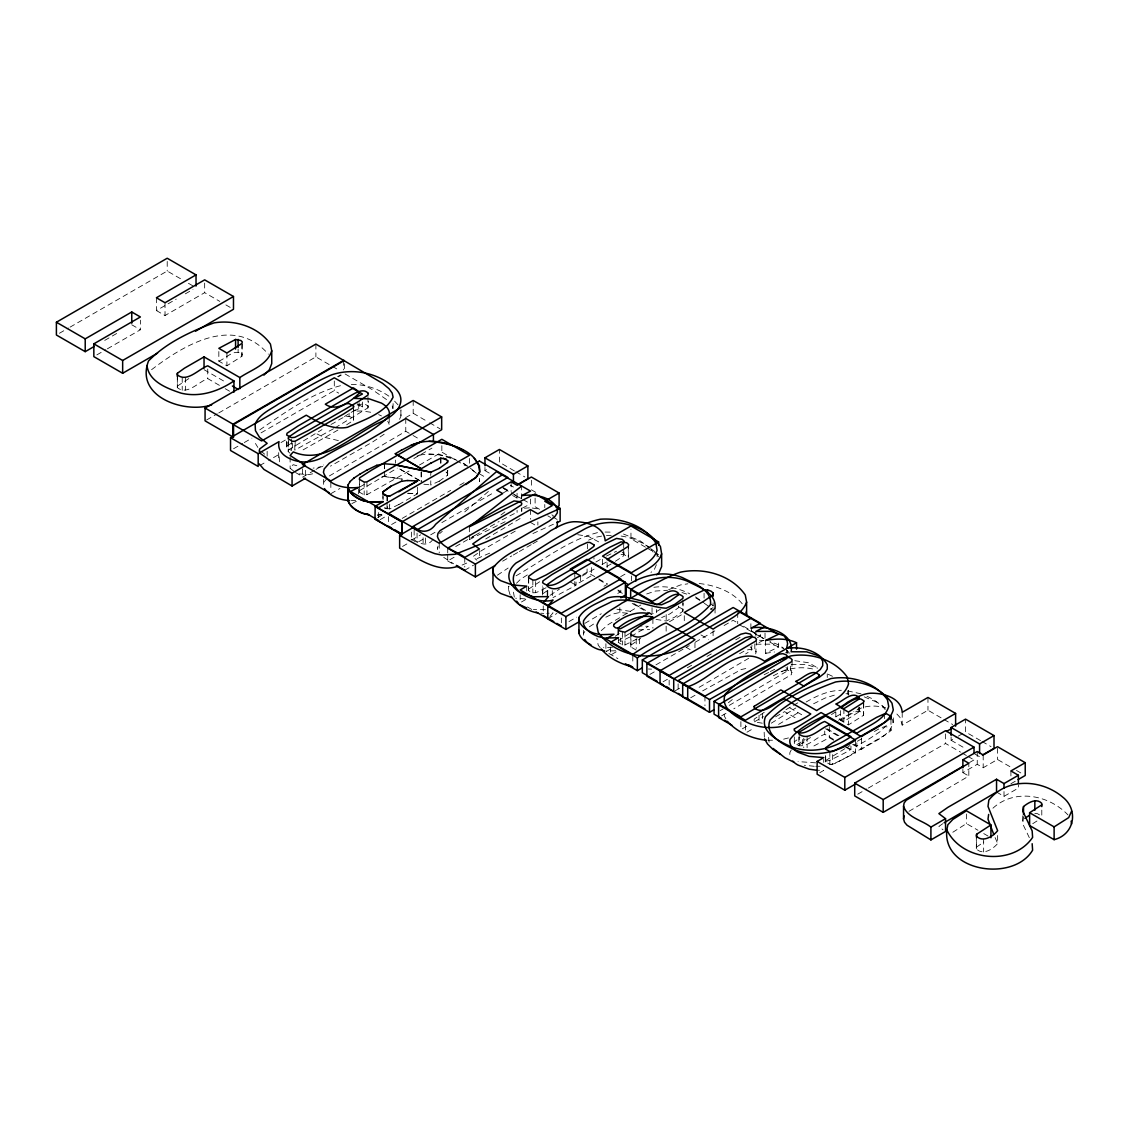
<?xml version="1.0" encoding="UTF-8"?>
<svg xmlns="http://www.w3.org/2000/svg" width="1128" height="1128" viewBox="0 0 1128 1128"><rect width="100%" height="100%" fill="white"/><g stroke="black" fill="none" stroke-linecap="round" stroke-linejoin="round"><path stroke-width="0.75" stroke-dasharray="5 3.75" d="M593.962 559.15L593.977 557.669M825.625 755.548L825.625 761.936L829.841 764.319L832.647 764.248L843.081 759.257L885.113 734.991L890.965 730.62L890.965 729.139C885.395 723.104 877.795 729.999 872.24 732.692M219.396 385.339L207.735 378.613C198.641 381.772 187.079 395.773 177.322 387.637L177.35 376.512M833.479 739.319L824.737 734.272C815.643 737.43 804.081 751.445 794.309 743.31L794.352 741.787L799.992 737.698M279.49 461.789L279.011 454.429L268.605 460.45M546.079 587.773C540.876 589.916 533.713 596.204 528.623 590.466L528.736 577.832M825.625 761.936L825.738 755.69M447.788 470.207L447.421 475.283L447.59 470.348M678.534 606.06L678.323 607.809L670.117 613.787L661.628 617.58M656.017 619.413L666.183 620.992L674.671 617.199L682.877 611.235L683.089 603.085M346.62 424.833L353.473 420.377L353.642 407.744M510.152 595.062L508.531 589.563L509.024 586.165M289.952 453.174L288.204 451.581L288.444 438.736M636.22 650.095L630.806 646.964L631.102 633.809M997.645 835.51L997.645 843.504C993.049 849.187 982.643 855.743 976.326 848.82L976.594 837.484M437.974 546.149L437.424 549.35L437.424 544.542M1029.314 837.667L1022.729 823.849L1023.519 816.164M409.041 471.053L366.924 494.699L364.175 494.882L359.381 492.132L359.663 484.18M542.963 587.293L542.639 595.542L542.639 585.94M334.974 427.893L367.982 407.857L368.292 401.356M291.503 439.286L291.503 450.481L286.653 447.774L287.034 441.245M615.394 561.279L623.699 555.766L624.108 549.139M218.832 351.541L218.832 361.143L226.911 365.796L241.9 356.279L242.294 343.532M835.834 712.008L835.834 716.802L843.899 721.469L858.901 711.951L859.282 707.2M840.374 710.626L840.374 720.228L848.453 724.895L863.442 715.364L863.836 701.024M294.154 471.448L290.122 468.289L290.728 466.724L293.266 464.694L299.752 466.583M893.291 717.873C894.194 735.343 873.072 741.209 861.397 749.429L852.444 744.269M792.208 661.473L791.433 674.614L733.792 708.807M751.967 645.413L751.192 650.475L745.608 653.972M755.746 653.887L756.521 639.238M656.411 564.733L654.409 569.344L650.969 572.418M399.552 419.334L400.948 416.161L400.948 409.774M791.32 749.866L789.981 752.32A26.381 15.228 0 0 0 790.206 756.662M359.183 402.781L359.183 405.967L357.816 408.308L344.463 416.528M583.486 633.71L584.783 631.497M549.9 616.508L553.058 612.828L546.812 613.364M327.289 478.272L324.201 481.726L323.426 485.054L323.426 478.653M886.34 725.459L879.854 731.846L868.884 739.051L856.843 746.017L853.854 744.283M516.469 583.261L520.614 579.2L528.045 574.49M439.624 533.629L442.275 531.344M464.75 511.9L489.876 490.172M601.224 630.622L608.203 624.602L640.915 604.946M259.778 429.881C285.215 412.27 311.892 392.868 342.249 385.226M433.053 539.226C428.217 546.727 420.109 544.373 414.145 539.748L414.145 528.553M497.406 575.195L508.164 568.019M151.575 369.702C184.118 344.703 234.131 314.712 268.337 354.164M728.392 702.716L732.467 699.43M771.298 723.175L795.818 707.975M469.347 534.813L469.347 539.607L474.846 535.321M500.973 515.002L505.104 511.788M439.201 481.261L447.59 475.156L447.788 473.407L446.223 471.871M528.736 589.027L539.649 581.766M825.738 760.498L849.99 745.537M177.35 386.114L190.449 377.527M615.183 636.277L619.272 633.372M618.37 640.662L629.551 633.485M542.963 593.68L546.77 591.016M550.055 595.33L559.418 589.126M976.594 847.086L983.757 842.052M992.95 808.184C1014.664 788.26 1048.871 794.761 1067.934 814.895M942.768 823.708L938.877 826.415L943.022 829.841M631.102 645.004L640.676 638.363M1036.956 821.001L1032.078 824.103M710.372 609.458L713.107 607.569M288.444 449.931L321.988 429.627M384.169 434.224L372.846 441.838L330.462 466.146M952.822 832.252L966.428 823.581L977.962 830.25M287.034 446.039L292.603 442.373M831.449 714.602L835.566 711.909M584.812 623.389L601.294 613.745M589.366 626.815L595.26 622.966M520.093 518.542L483.672 540.199M359.663 490.581L397.239 468.134M516.074 575.788C542.935 560.574 568.286 539.861 598.601 532.346M908.971 811.328L968.825 776.05L968.825 763.247M748.752 658.273L697.851 688.066M778.56 724.402L800.372 711.387M796.833 744.677L805.166 739.489M329.334 475.96L405.77 431.291L411.579 434.647M59.431 333.268L68.54 328.008M70.063 327.134L167.212 271.03L182.383 279.8M104.735 340.388L118.243 332.591M156.397 297.764L156.397 310.553L176.222 299.117M185.359 293.83L192.987 289.431M96.839 354.897L105.849 349.694M107.357 348.834L140.394 329.757L140.394 320.169M156.397 310.553L165.026 315.53L204.661 292.66L219.833 301.416M218.832 361.143C225.952 358.563 235.061 347.523 242.294 354.728M206.593 419.983L217.21 413.835M218.733 412.961L315.896 356.871L330.871 365.528M337.568 376.639L340.614 374.891M338.287 376.822L341.333 375.06M233.581 448.732L242.746 443.445M244.268 442.557L251.897 438.157M261.047 432.87L334.297 390.584L338.738 393.15M280.985 442.585L286.935 439.144M259.68 465.596L267.11 461.31M331.012 424.41C337.878 421.562 346.634 412.058 353.642 418.939M333.479 428.753L294.803 450.142L294.803 442.134M337.892 430.078L300.739 451.214M314.515 470.249L302.374 477.271L302.374 466.061M316.037 469.375L323.623 464.99M405.601 417.67L413.186 413.285L428.175 421.942M330.842 493.711L339.951 488.452M359.804 487.028L365.937 483.447M413.821 458.56L431.911 448.126M419.475 465.018L441.838 452.116L454.936 459.674M398.748 504.611L417.6 493.683L417.6 487.282M377.697 517.639L383.266 514.382M380.178 519.641L386.227 516.145M391.613 524.506L396.154 521.883M402.202 518.386L450.65 490.412M459.731 485.167L465.793 481.67M484.955 467.401L484.955 470.602L490.736 467.274M411.579 540.086L420.659 534.841M441.852 522.602L494.839 492.005M402.541 546.446L408.35 543.09M411.057 539.226L417.064 542.695L424.621 538.324M430.684 534.827L435.225 532.204M503.342 492.865L507.882 490.243L507.882 487.042M512.591 495.488L517.061 498.068L519.923 496.419M455.712 546.53L473.675 536.167M475.17 535.292L499.14 521.46M447.717 554.553L447.717 560.94L455.204 556.626M515.228 531.147L481.811 550.436L472.745 556.739L476.89 560.165M464.764 570.232L473.548 565.156M502.651 561.166L511.745 555.907M513.268 555.032L517.808 552.41M519.331 551.536L531.457 544.528M532.966 543.654L537.52 541.031M521.46 601.999L526.734 598.954M595.894 562.026L601.985 558.515M582.88 574.603L587.082 572.164L597.361 578.1M582.217 575.971L595.894 568.075M601.971 564.564L606.526 561.927M606.864 566.439L612.617 563.126M576.07 582.048L576.07 585.249L552.988 597.6M547.799 618.722L556.908 613.463M603.959 586.292L607.005 584.544M620.668 576.648L626.731 573.151M568.977 621.584L576.605 617.185M617.777 593.413L620.823 591.65L620.823 588.449M633.724 603.522L652.04 614.097L661.558 608.598M631.102 636.305L648.346 626.35L640.253 625.969M605.905 651.716L611.305 648.6M637.08 638.899L624.968 644.976L622.529 644.962L618.2 642.34M611.813 654.353L618.553 650.461M669.44 621.754L683.074 613.886M655.946 664.871L689.25 645.653M695.313 642.156L716.506 629.918M724.077 625.546L733.158 620.301L737.712 622.924M649.897 674.417L655.96 670.92M663.081 681.791L667.621 679.169M687.304 667.804L693.353 664.307M706.974 656.44L714.546 652.069M735.738 639.83L740.292 637.207M675.207 690.787L681.199 687.319M690.688 697.767L696.667 694.326M702.645 690.872L741.265 669.524L746.031 668.509M720.129 710.654L723.161 708.906M729.238 705.395L786.893 671.202L787.654 669.242L785.99 667.494M721.652 715.829L727.715 712.318M764.234 712.29L754.167 719.142L754.139 720.665L755.816 722.146L762.387 723.203M742.393 728.787L746.891 726.178M754.392 721.849L763.402 716.647M746.947 732.199L754.449 727.87M785.976 709.667L791.969 706.198M793.477 705.338L799.484 701.87M775.57 716.816L784.566 711.627L796.213 718.353M806.125 702.025C816.898 695.694 828.685 690.435 841.389 690.28M835.834 716.802L842.461 712.981M838.555 720.214L853.854 711.627M810.482 737.486L798.906 745.199L798.864 737.12M840.374 720.228C847.509 717.648 856.603 706.607 863.836 713.812M833.662 740.222L829.291 737.698L811.483 747.272M857.407 741.251L861.862 738.685M850.949 746.214L850.949 749.415L844.252 753.278L830.25 760.145L823.807 761.809M819.774 772.708L823.736 770.424L816.052 770.156M896.887 714.024L899.989 717.422L902.203 725.121L927.963 710.245L942.514 718.649M855.503 740.038L855.503 752.827L834.805 763.557L828.361 765.235M857.745 794.168L866.826 788.937M868.348 788.063L945.546 743.479L960.534 752.136M951.101 737.077L951.101 740.278L956.868 736.951M958.321 736.119L962.649 733.609M969.488 762.542L974.028 759.919L974.028 756.719M962.875 769.409L962.875 772.61L977.243 764.305L983.193 767.745L997.505 759.482L1010.632 767.068M1010.914 783.749L1016.638 780.449M996.546 792.053L1004.005 796.354L1018.387 788.063L1018.387 784.862M739.587 653.676L745.411 650.419L750.261 649.277L754.815 650.278L756.521 652.026M668.622 589.69L680.466 584.953L687.897 583.796M757.424 637.644L760.469 636.065L760.469 632.879M763.501 640.281L755.901 644.201L771.27 644.173L783.974 648.544L779.42 645.117L770.071 641.578M530.541 499.084L530.541 503.878L521.7 508.432L529.427 507.84M362.44 402.019L362.44 406.827L353.924 411.184L362.06 410.973L372.578 412.51M502.115 519.839L514.015 513.748L517.089 513.466L517.089 510.265M764.164 674.713L768.746 672.373M770.283 671.583L777.925 667.663M773.3 675.785L782.48 671.075M351.865 503.596L357.209 500.874M469.347 539.607L506.937 520.84M813.612 703.745L825.076 698.063L835.622 694.749M606.455 556.062L616.522 551.225M765.503 640.521L765.503 653.323L778.531 647.063L778.531 642.255M398.917 504.47L389.512 509.038L389.512 504.244M605.849 617.171L612.109 614.182L619.836 612.504L629.438 613.42M629.664 637.137L620.414 641.564L620.414 635.163M489.721 553.129L474.31 559.812M532.924 533.53L555.328 523.378M439.37 481.12L430.713 485.054L430.882 476.918M588.562 540.157L594.653 537.492L604.848 535.433M462.085 565.058L468.205 562.435M856.956 709.977C865.684 705.211 876.047 705.169 885.424 707.834M357.068 405.051L364.175 403.669L368.292 406.165M417.05 456.079L420.138 454.951M646.682 593.977L655.424 591.044L667.55 590.268M781.845 671.527C792.335 667.395 804.123 666.563 815.008 669.538M783.622 739.164L788.458 737.909M322.763 466.555L313.119 468.134M381.278 477.229L384.549 476.411L402.456 479.174L384.366 476.552L384.366 471.758M312.696 473.816L308.536 474.676L296.692 473.661M765.503 653.323L774.513 651.984M638.589 629.847L649.657 629.621M784.016 670.3L787.443 669.905L792.208 672.669M419.969 455.092C432.08 452.85 444.968 454.485 456.079 459.787M653.887 587.293C666.098 585.573 678.859 588.139 689.744 593.821M377.527 515.017L381.828 514.537M377.358 515.144L381.659 514.678M612.574 647.204L603.508 647.655M615.691 650.785L606.385 650.997M545.388 609.684L533.375 609.571M351.316 500.663L355.658 500.381M791.151 664.547L806.731 664.646L817.588 668.129M621.063 554.638L623.995 554.553L628.663 557.345L628.663 546.149M768.027 740.236L772.483 740.222M815.629 762.852L798.046 761.583M814.247 766.293L804.335 765.263M815.727 766.279L820.183 766.264M384.507 508.009L389.682 508.897L389.682 504.103M605.101 532.063L613.096 532.134M606.441 535.447L611.249 535.49M351.287 384.507C366.121 384.098 380.785 389.597 392.375 398.734M577.677 534.686L588.421 536.364L599.899 542.554M525.197 598.897L515.637 598.192M648.389 669.003L651.561 669.144M407.899 493.232L417.6 493.683M407.716 493.373L417.43 493.824L417.43 487.423M1034.841 813.485L1037.45 813.669L1041.793 816.207L1041.793 804.856M540.862 613.195L543.781 613.406M532.275 508.037L539.847 509.165M429.007 454.09L439.821 454.894L455.909 459.928M759.37 640.225L763.783 640.549M794.803 660.684L808.734 662.785L818.66 668.509M616.889 609.233L633.203 611.841M847.537 690.886L861.256 693.875M845.944 693.692L849.017 694.002M423.874 484.236L430.882 484.913M338.386 440.597L323.2 437.015L315.544 433.208M621.133 536.054C631.44 537.478 641.465 541.694 649.756 547.926M699.191 583.514C715.617 585.333 733.256 591.594 743.38 605.257M785.624 652.393L790.023 653.098M681.975 592.538L689.913 595.175M623.474 534.023L640.069 540.791L650.348 548.236M864.288 696.864L877.203 702.363M678.774 606.906L683.089 609.487M384.676 507.868L387.228 508.883L387.228 502.482M378.627 414.625L381.461 415.908M695.764 597.925L702.843 602.225M828.234 674.304L832.478 676.306M867.009 696.286L872.649 698.951L885.367 708.158M514.382 470.926L499.408 462.269L499.408 449.466M515.891 471.786L524.872 476.975M188.446 283.297L194.524 286.794M225.896 304.912L231.959 308.409M332.379 366.389L339.866 370.717M645.512 547.179L630.961 538.775L630.961 529.173M646.964 548.025L658.611 554.736M943.967 719.495L952.709 724.529M980.528 740.588L965.54 731.945L965.54 719.142M982.023 741.463L991.019 746.651M345.097 373.974L372.663 389.893L387.665 400.355M429.669 422.803L440.16 428.866M531.373 489.806L535.744 492.344M1016.469 770.438L1022.306 773.808M484.955 470.602L490.948 474.07M510.434 485.322L513.437 487.042M951.101 740.278L966.076 748.936M975.071 754.124L979.569 756.719M413.045 435.493L420.321 439.694M456.389 460.52L465.117 465.554M479.414 473.802L486.901 478.131M503.398 487.649L507.882 490.243M743.775 626.435L760.469 636.065M357.999 404.261L362.44 406.827M502.411 487.634L509.814 491.907M511.294 492.767L521.658 498.745L521.7 495.643M523.138 499.605L530.541 503.878M763.98 638.659L750.881 631.088L750.881 621.5M769.804 642.015L778.531 647.063M962.043 752.996L966.527 755.591M968.035 756.465L974.028 759.919M503.878 488.72L512.732 493.838M514.213 494.684L521.601 498.957L521.601 486.154M539.536 509.306L535.109 506.754L535.109 497.152M552.776 516.948L557.19 519.5M739.221 624.602L763.501 638.617M547.771 515.806L550.746 517.526M530.414 522.377L536.378 525.817M962.875 772.61L968.825 776.05M700.967 634.909L708.553 639.294M598.827 578.946L607.625 584.022M617.89 589.958L620.823 591.65M598.968 579.82L606.314 584.064M618.045 590.832L625.377 595.076M419.771 480.556L398.41 468.219L419.602 480.697M632.173 603.424L652.012 614.873M131.764 324.779L140.394 329.757M685.866 647.134L690.406 649.77M827.007 728.787L838.936 735.682M204.041 369.674L224.923 381.729M789.811 707.862L801.74 714.757M825.597 728.759L837.526 735.653M570.246 581.893L576.07 585.249M846.592 746.891L850.949 749.415M225.219 388.695L232.495 392.896M845.309 746.947L855.503 752.827M983.729 833.578L989.496 836.905M295.494 472.505L302.628 476.622M608.894 653.45L617.862 658.625M447.717 560.94L454.993 565.142M527.425 606.963L531.781 609.472M443.727 557.387L453.611 563.788M695.525 596.853L703.816 602.719M704.224 603.212L709.752 607.118M463.396 463.213L468.924 467.133M470.305 468.106L476.665 473.506L470.136 468.247M463.227 463.354L468.754 467.26M651.039 548.857L654.903 551.648M786.286 650.236L788.585 651.942M551.916 514.805L554.722 516.906M260.751 451.073L265.87 455.134M711.119 604.016L713.192 605.821M622.205 552.128L624.108 553.933M446.039 472.012L447.619 473.534M857.872 708.976L859.282 710.4M750.261 646.866L751.967 648.614M394.617 401.173L398.001 404.825M710.851 608.344L713.065 610.812M600.209 647.698L598.235 645.244L596.881 638.138M882.166 705.719L885.325 709.836M656.736 554.215L658.583 556.781M651.265 549.519L653.112 552.086M357.731 403.655L359.183 405.967M255.45 443.459L257.861 447.421M725.854 718.762L724.373 716.181L723.852 711.317M995.093 837.54L997.645 843.504M514.298 597.107L513.085 589.775M392.206 405.911L392.798 408.632M892.643 719.34L893.291 722.681M847.579 691.605L848.228 694.947M768.577 737.374L769.113 742.238M764.375 737.204L764.023 729.153M479.583 478.286L479.499 481.67L479.752 476.777M400.877 410.789L400.948 416.161M1022.729 815.84L1022.729 823.849M1010.914 770.96L1010.914 777.347M1004.005 791.56L1004.005 796.354M997.505 748.287L997.505 759.482M983.644 839.19L983.644 851.978M983.193 754.956L983.193 767.745M977.243 751.516L977.243 764.305M976.326 836.031L976.326 848.82M966.428 813.993L966.428 823.581M945.546 733.891L945.546 743.479M927.963 697.456L927.963 710.245M902.203 712.318L902.203 725.121M890.965 719.424L890.965 730.62M884.422 713.855L884.422 718.649M863.442 702.575L863.442 715.364M861.397 738.234L861.397 749.429M859.663 708.116L859.663 711.303M858.901 707.143L858.901 711.951M856.843 742.816L856.843 746.017M848.566 690.209L848.566 695.017M848.453 712.092L848.453 724.895M843.899 708.68L843.899 721.469M832.647 754.646L832.647 764.248M829.841 751.53L829.841 764.319M829.291 726.502L829.291 737.698M827.261 673.881L827.275 677.491M824.737 731.071L824.737 734.272M823.736 759.229L823.736 762.429M807.112 736.471L807.112 747.667M803.756 738.177L803.756 747.779M802.558 739.46L802.558 745.848M799.202 734.765L799.202 745.96M794.309 736.908L794.309 743.31M790.545 666.112L790.545 670.906M787.612 650.137L787.612 653.323M787.443 666.704L787.443 669.905M786.597 648.332L786.597 653.14M765.024 633.09L765.024 639.491M762.387 713.615L762.387 720.016M759.031 715.321L759.031 723.316M755.901 631.412L755.901 636.206M754.815 643.876L754.815 650.278M751.347 627.986L751.347 631.186M745.439 725.078L745.439 731.466M740.885 721.652L740.885 729.647M737.712 612.518L737.712 623.728M715.053 608.062L715.053 614.464M713.107 602.775L713.107 605.976M713.093 630.721L713.093 637.123M704.958 696.103L704.958 705.705M704.069 593.272L704.069 598.08M694.961 642.791L694.961 649.192M684.287 615.691L684.287 622.078M682.877 600.04L682.877 611.235M678.125 683.822L678.125 690.209M669.158 680.24L669.158 685.034M666.183 614.591L666.183 620.992M666.14 626.153L666.14 632.554M657.088 553.594L657.088 556.795M656.595 609.515L656.595 612.716M652.9 618.567L652.9 628.169M652.04 607.696L652.04 614.097M639.618 638.716L639.618 646.725M636.22 638.899L636.22 648.501M632.808 656.059L632.808 664.054M631.37 575.971L631.37 580.765M630.806 634.176L630.806 646.964M628.254 546.389L628.254 557.584M624.968 632.188L624.968 644.976M623.699 542.977L623.699 547.771M623.699 549.364L623.699 555.766M622.529 632.159L622.529 644.962M619.836 607.696L619.836 612.504M618.553 637.673L618.553 642.466M618.37 629.452L618.2 635.938M617.975 630.341L617.975 635.149M610.459 647.148L610.459 653.535M607.104 562.745L607.104 567.553M605.905 643.721L605.905 648.515M602.549 559.333L602.549 565.734M591.636 567.596L591.636 575.59L574.801 585.305L574.801 578.918M587.42 543.978L587.42 548.772M587.082 568.963L587.082 572.164M583.486 630.369L583.486 635.163M580.61 575.872L580.61 583.867M574.801 572.516L574.801 577.31M561.349 617.989L561.349 622.797M552.297 590.621L552.297 598.63M547.757 590.409L547.757 595.203M547.517 590.705L547.517 595.499M547.193 590.959L547.193 595.753M544.782 504.484L544.782 507.685M543.245 605.947L543.245 613.942M537.873 521.883L537.873 525.084M535.645 581.583L535.645 592.778M532.853 580.06L532.853 592.849M531.373 480.218L531.373 488.212M530.414 509.574L530.414 519.176M528.623 577.677L528.623 590.466M526.734 586.151L526.734 590.959M521.813 508.108L521.813 511.308M521.446 508.079L521.446 511.28M520.135 594.752L520.135 601.154M517.061 493.274L517.061 498.068M511.111 481.839L511.111 491.441M508.531 586.363L508.531 589.563M479.414 550.577L479.414 558.571M469.488 458.476L469.488 463.284M469.347 526.804L469.347 533.206M464.764 557.429L464.764 567.031M447.717 548.152L447.717 552.946M441.838 445.715L441.838 452.116M440.907 458.109L440.907 464.51M440.738 458.25L440.738 464.637M439.229 543.245L439.229 552.847M430.882 472.11L430.713 475.452M425.538 537.957L425.538 544.359M423.099 537.76L423.099 544.161M421.308 471.842L421.308 481.43M421.125 471.969L421.125 481.571M417.064 533.093L417.064 542.695M413.186 400.482L413.186 413.285M411.579 532.078L411.579 538.479M405.77 418.488L405.77 431.291M395.364 460.055L395.364 463.255M393.094 403.584L393.094 408.378M389.216 417.487L389.216 423.874M388.582 516.652L388.582 523.054M387.228 496.08L387.228 500.888M387.059 496.221L387.059 501.015M387.059 502.623L387.059 509.024M384.549 463.622L384.549 470.024M384.549 471.617L384.549 476.411M384.366 463.763L384.366 470.15M383.069 496.574L383.069 499.774M382.914 493.458L382.9 499.916M378.656 512.521L378.656 517.315M367.982 396.647L367.982 407.857M366.924 481.896L366.924 494.699M364.175 482.093L364.175 494.882M359.381 479.344L359.381 492.132M358.549 489.002L358.549 493.796M353.473 409.182L353.473 420.377M349.06 413.172L349.06 416.373M344.364 363.709L344.364 370.111M343.645 360.34L343.645 369.928M334.297 380.982L334.297 390.584M330.842 482.502L330.842 490.511M315.896 344.082L315.896 356.871M305.491 470.277L305.491 476.679M295.155 441.217L295.155 449.212M292.589 442.966L292.589 449.353M290.122 457.094L290.122 468.289M288.204 441.979L288.204 451.581M286.653 441.386L286.653 447.774M278.686 452.638L278.686 459.025M267.153 451.341L267.153 456.149M241.9 343.476L241.9 356.279M238.107 349.017L238.107 352.218M226.911 353.008L226.911 365.796M207.735 369.011L207.735 378.613M204.661 283.058L204.661 292.66M185.57 377.386L185.57 390.189M182.214 377.499L182.214 390.288M177.322 374.834L177.322 387.637M167.212 261.442L167.212 271.03M165.026 302.741L165.026 315.53M387.708 421.294A25.732 14.861 0 0 1 389.132 424.325"/><path stroke-width="1.5" d="M890.965 716.351L890.965 717.817L885.113 722.188L843.081 746.454L832.647 751.46L829.841 751.53L825.625 749.147L825.738 747.695L832.196 743.014L876.696 717.323L884.422 713.855L886.834 713.911L890.965 716.351L890.965 719.551M557.373 521.347L557.303 525.676L555.596 528.285M211.641 404.896C184.696 413.779 134.782 397.126 148.501 360.988C165.999 342.954 190.576 331.392 214.066 322.876C234.568 319.464 258.241 326.711 270.438 344.111L271.735 350.794C267.477 365.049 251.036 369.885 239.841 377.542L204.041 356.885L184.4 368.221L177.35 373.326L177.322 374.834C187.079 382.97 198.641 368.969 207.735 365.81L233.961 380.94L233.961 392.149M713.192 593.018L713.107 594.78L703.548 601.365L684.287 612.49L713.093 629.128C724.669 621.105 741.35 616.339 746.609 602.126L745.27 594.978C731.353 574.913 703.773 567.285 680.466 572.164C659.401 579.157 641.338 592.99 621.782 603.198C612.842 609.529 600.674 614.125 596.881 625.349L598.235 632.441C621.091 663.137 666.549 661.981 694.961 639.59L666.14 622.952C655.438 626.068 642.029 643.919 630.806 634.176L631.102 632.202L640.676 625.561L692.155 595.852L704.069 590.085L707.566 589.916L711.119 591.227L713.192 593.018L713.192 596.218M447.421 462.494L447.619 460.746M988.636 814.43L988.001 819.182L993.824 834.565M990.934 837.737L990.934 824.935L976.594 834.283L976.326 836.031C982.643 842.94 993.049 836.384 997.645 830.701L988.001 806.379L988.847 800.062C1007.036 777.333 1041.666 779.279 1062.646 797.059C1078.622 809.382 1074.885 834.424 1054.116 839.669L1029.61 825.527L1029.61 812.724L1041.793 804.856M1018.387 783.255L1018.387 775.26L1004.005 783.565L996.546 779.251L947.943 807.31L938.877 813.612L945.546 818.66L945.546 831.449L930.91 839.909L907.053 825.231L904.557 822.284L903.556 819.027L903.556 806.224L904.106 803.023L906.221 800.26L968.825 763.247L962.875 759.807L962.875 767.815M903.556 819.027L904.106 815.826M1041.793 806.605L1041.793 803.404C1036.477 797.679 1028.299 802.628 1023.519 806.562L1022.729 811.046L1032.162 830.913L1032.613 837.385C1012.761 866.558 961.69 860.918 946.829 829.94L947.872 824.737L952.822 819.45L966.428 810.792L990.934 824.935M1071.6 811.201L1068.724 817.603L1054.116 826.88L1029.61 812.724M518.64 591.001C513.057 585.686 511.097 576.634 516.469 570.458C536.674 553.608 561.307 542.582 584.008 529.356C608.782 515.75 644.497 522.842 660.43 546.544L661.628 553.82C657.991 565.41 645.286 569.978 635.924 576.182L607.104 559.544L628.254 546.389L628.663 544.556L626.745 542.751L621.063 541.849L609.571 547.376L556.386 578.086L547.517 584.304L547.193 586.165C557.993 594.935 570.669 579.073 580.61 575.872L574.801 572.516L591.636 562.787L625.377 582.274L625.377 595.076L620.809 597.713M512.211 597.699L500.973 593.582A26.381 15.228 0 0 1 492.992 580.849L492.978 568.047C506.768 549.759 532.966 544.556 550.675 530.682C557.782 526.861 564.931 522.433 573.179 521.77C585.559 521.291 604.171 526 605.2 540.848L630.961 525.986L658.611 541.948L658.611 545.148M348.016 484.969L350.145 481.515M590.931 644.793A33.022 19.063 0 0 1 578.946 633.344L578.932 617.495C585.023 607.273 597.6 603.395 607.555 597.967C625.73 592.919 643.51 603.818 661.628 604.777L670.117 600.984L678.323 595.02L678.534 593.272C670.258 585.446 660.091 598.855 652.04 601.309L626.096 586.32L626.096 599.123M263.938 375.116L269.338 369.801L271.735 363.597L271.735 350.794M349.976 481.656L354.079 477.934M656.665 574.815L658.949 572.756L661.628 566.609L661.628 553.82M521.601 486.154L469.347 526.804L535.109 493.965L560.137 508.404L560.137 521.206L556.936 522.645M439.201 468.458L447.59 462.353L447.788 460.605L443.318 458.165M391.247 485.985L383.069 491.78L382.744 493.599L384.507 495.22L389.512 496.235L417.6 480.895L407.716 480.584M382.9 491.921L391.078 486.126L401.765 481.148M465.822 484.603L475.79 477.609L479.583 472.11L479.414 465.638L474.296 458.377M1024.901 818.392L1029.06 815.488M944.065 822.805L996.546 792.053L996.546 779.251M353.91 478.075L359.973 474.098M447.478 495.615L475.96 477.468L479.752 471.983C478.822 449.423 447.351 442.726 429.007 441.302M94.23 346.451L85.22 351.654L56.4 335.016L56.4 322.227L167.212 258.241L196.032 274.879L196.032 286.075M56.4 322.227L85.22 338.865L131.764 311.991L140.394 316.968L93.835 343.843L93.835 356.631L122.656 373.269L157.567 353.12M196.032 274.879L156.397 297.764L165.026 302.741L204.661 279.857L233.482 296.495L233.482 309.298L195.525 331.209M93.835 343.843L122.656 360.481L233.482 296.495M233.961 380.94C218.522 391.402 199.656 397.676 181.044 393.122C167.621 388.638 148.67 381.715 147.021 365.5M344.364 360.509L233.552 424.495L233.552 437.297L205.07 420.857L205.07 408.054L315.896 344.082L382.618 383.365L388.92 388.61L392.206 393.122L393.094 397.183C384.902 413.511 363.315 420.095 347.41 427.315C332.563 430.135 318.561 422.619 306.266 415.189L261.64 440.949L232.833 424.311L232.833 437.114M232.833 424.311L343.645 360.34M230.535 437.692L334.297 377.781L362.44 394.024L353.924 398.381L369.349 398.889L381.461 403.119A25.732 14.861 0 0 1 389.216 415.879C371.507 434.238 345.309 443.515 323.609 457.037C316.644 460.576 308.945 462.649 301.106 461.803C290.911 460.689 276.289 454.203 279.011 441.64L258.185 453.667L230.535 437.692L230.535 450.495L258.185 466.456L258.185 453.667M292.067 473.224L305.491 465.483L290.122 455.5L293.266 451.905C325.555 465.681 353.247 433.772 380.249 422.239C396.337 415.471 410.55 399.791 392.375 385.945C375.61 372.325 351.964 367.925 331.491 374.933C312.907 382.688 296.311 394.363 278.658 403.909C270.226 409.718 259.341 414.061 255.111 424.1L255.45 430.656L259.468 437.269L267.153 443.346L259.68 448.958L259.243 451.129L260.427 453.555L270.297 460.661L292.067 473.224L292.067 486.013L305.491 478.272M441.668 416.923L330.842 480.909L302.374 464.468L413.186 400.482L441.668 416.923L441.668 429.726L371.606 470.136L359.663 477.793L359.381 479.344L364.175 482.093L366.924 481.896L441.838 439.314L469.488 455.275L378.656 507.727L350.526 491.484L358.549 487.395C345.929 488.974 327.881 485.942 323.426 472.265L324.201 468.938L329.334 463.171L405.77 418.488L433.42 434.449L433.42 440.851M359.804 474.225L367.432 469.784M401.455 450.142L395.195 453.794L421.125 468.783L430.811 463.143M398.748 491.822L417.43 481.021M484.955 465.808L484.955 457.813L499.408 449.466L527.876 465.906L527.876 478.709L517.766 484.546M375.173 519.049L402.061 534.587L402.061 521.785L375.173 506.26L374.989 519.19L401.892 534.728L401.892 521.926L447.661 495.474M502.411 474.846L411.579 527.284L439.229 543.245L500.635 507.797L514.015 500.945L520.078 501.72L521.813 503.314L521.446 504.879L510.631 511.83L447.717 548.152L475.381 564.113L548.913 521.277L554.736 516.793L557.303 512.887L557.373 508.559C550.774 496.165 534.39 493.881 521.7 495.643L530.541 491.089L496.489 471.659L435.662 524.266C430.163 532.303 421.407 533.657 414.145 526.945L399.636 535.321L399.636 548.123C417.191 557.74 436.649 573.405 457.968 566.27M484.955 457.813L513.437 474.254L527.876 465.906M559.093 493.021L544.782 501.283L552.241 505.584L537.873 513.889L530.414 509.574L481.811 537.633L472.745 543.936L479.414 548.984L464.764 557.429C456.149 550.506 441.09 548.011 437.424 536.547L437.974 533.347L440.089 530.583L502.693 493.57L496.729 490.13L511.111 481.839L517.061 485.28L531.373 477.017L559.093 493.021L559.093 505.823L556.231 507.473M456.459 565.988L475.381 576.916L495.079 565.537M579.623 621.486L565.904 629.41L547.785 618.962L547.799 605.919L658.611 541.948M520.234 592.144L533.375 596.768L548.518 596.613L543.245 602.747L561.349 613.195L620.823 578.861L587.082 559.375L570.246 569.09L576.07 572.46C566.129 575.661 553.439 591.523 542.639 582.739L542.963 580.892L551.832 574.66L605.017 543.964L616.522 538.423L622.205 539.339L624.108 541.13L623.699 542.977L602.549 556.132L631.37 572.77C640.732 566.552 653.436 561.984 657.088 550.394L655.876 543.132C644.37 525.014 620.95 517.78 600.293 519.218C569.175 526.141 543.456 547.602 516.074 562.985C492.132 583.486 533.882 605.962 553.058 600.04L547.785 606.159L565.904 616.621L625.377 582.274M626.096 586.32C642.424 574.772 663.377 570.077 682.44 577.592C693.353 583.359 712.149 589.197 710.499 604.636C690.717 627.239 656.778 636.982 632.808 654.451L605.905 638.927L613.999 634.246L600.166 634.697L593.948 633.217A33.022 19.063 0 0 1 578.946 620.541L578.932 617.495M630.651 589.747C646.978 578.199 667.917 573.489 686.98 581.005C697.908 586.771 716.703 592.623 715.053 608.062C695.271 630.665 661.332 640.408 637.362 657.878L610.459 642.34L618.553 637.673L604.721 638.11L598.503 636.629A33.022 19.063 0 0 1 583.486 623.967L583.486 620.908C589.577 610.699 602.155 606.808 612.109 601.379C630.284 596.331 648.064 607.245 666.183 608.203L674.671 604.411L682.877 598.432L683.089 596.684C674.812 588.872 664.646 602.281 656.595 604.721L630.651 589.747L630.651 597.741M657.229 681.354L642.326 672.739L642.326 659.951L733.158 607.513L760.469 623.276L751.347 627.986C766.377 625.124 794.577 632.441 791.151 651.758L806.731 651.843L819.027 655.974M714.066 709.695L709.512 712.318L682.68 696.836L682.68 684.033L755.746 641.099L756.521 639.238L754.815 637.475L750.261 636.474L745.411 637.616L673.712 678.859L673.712 691.647L646.88 676.165L646.88 663.363L737.712 610.925L778.531 634.26L765.503 640.521C775.782 638.504 786.865 638.11 796.537 642.763L796.537 649.15M625.405 663.772L637.362 670.666L641.917 668.044M796.537 642.763L764.572 661.205C737.388 642.678 711.782 679.592 687.699 686.698L687.699 699.501L660.049 683.526L660.049 670.737L750.881 618.299M682.68 684.033L709.512 699.529L784.016 657.497L787.443 657.102L790.545 658.103L792.208 659.866L791.433 661.826L718.606 704.788L718.606 717.577L732.03 725.318M721.511 718.466L714.052 714.165L714.052 701.362L786.893 658.399L787.654 656.454L785.99 654.691L782.888 653.69L779.462 654.085L704.958 696.103L678.125 680.621L751.192 637.673L751.967 635.811L750.261 634.063L745.721 633.062L740.856 634.204L669.158 675.432L642.326 659.951M855.419 784.059L844.801 790.192L817.137 774.231L817.137 761.428L823.736 757.621L809.199 756.366L797.975 752.263A26.381 15.228 0 0 1 789.981 739.517C803.756 721.229 829.968 716.04 847.664 702.152C854.784 698.331 861.933 693.903 870.167 693.241C882.561 692.761 901.173 697.471 902.203 712.318L927.963 697.456L955.613 713.418L955.613 726.206M817.137 761.428L844.801 777.404L955.613 713.418M963.425 766.039L883.196 812.357L854.714 795.917L854.714 783.128L945.546 730.69L974.028 747.131L974.028 753.518M951.101 735.484L951.101 727.49L965.54 719.142L994.008 735.583L994.008 748.386L982.46 755.055M946.505 731.466L951.059 728.843M854.714 783.128L883.196 799.569L974.028 747.131M951.101 727.49L979.569 743.93L994.008 735.583M962.875 759.807L977.243 751.516L983.193 754.956L997.505 746.694L1025.225 762.697L1025.225 775.486L1018.076 779.617M1025.225 762.697L1010.914 770.96L1018.387 775.26M903.556 806.224C907.236 817.687 922.295 820.183 930.91 827.106L945.546 818.66M765.024 626.689L755.901 631.412L771.27 631.384L783.974 635.741L786.766 639.534L787.612 643.736L786.597 648.332C801.655 646.147 819.337 650.8 827.275 664.688L827.261 669.073L824.808 672.951L819.266 677.265L745.439 720.27L718.606 704.788M401.286 450.284L411.396 445.109L420.138 442.162M235.569 339.472L218.832 348.341L226.911 353.008L241.9 343.476L242.294 341.925L240.87 340.515L235.569 339.472L235.569 349.074M430.642 463.284L440.907 458.109M367.263 469.925L376.808 465.3M560.137 508.404L486.52 541.778L455.219 554.271L441.781 555.061L434.886 553.665L426.779 550.492L399.636 535.321M439.37 468.317L430.713 472.251L393.968 464.68M411.226 445.25C428.118 437.791 447.774 441.682 463.396 450.424M376.639 465.441L384.549 463.622M401.582 481.289L407.899 480.443M383.083 501.72L369.251 502.171L363.033 500.691A33.022 19.063 0 0 1 348.03 488.015L348.185 484.829M440.738 458.25L446.223 459.068M389.682 496.108L387.228 496.08L382.914 493.458M349.638 500.522C340.191 500.113 330.166 496.433 324.441 488.593M384.366 463.763L394.137 464.539L430.882 472.11M816.052 770.156L809.199 769.169L797.975 765.066A26.381 15.228 0 0 1 792.815 761.104M766.546 740.236C751.84 738.812 737.416 732.227 727.334 721.356M632.103 666.761C620.583 663.913 608.81 658.23 601.182 648.924M369.42 514.819L363.202 513.339A33.022 19.063 0 0 1 348.199 500.677L348.199 487.888A33.022 19.063 0 0 0 363.202 500.55L369.42 502.03L383.266 501.593L374.989 506.401L401.892 521.926M369.251 514.96L363.033 513.48A33.022 19.063 0 0 1 348.03 500.818L348.03 488.015M604.721 650.912L598.503 649.432A33.022 19.063 0 0 1 584.783 639.548M537.929 612.983C527.425 611.052 517.428 605.003 511.139 596.388M520.234 604.946L526.564 607.865M793.915 762.218L785.003 757.805L773.131 748.47M619.244 579.355L628.338 584.6M395.364 453.667L421.308 468.642M232.382 386.044L238.346 389.484M714.052 701.362L740.885 716.858L814.726 673.853L820.253 669.524L822.707 665.661L822.721 661.276L820.056 656.778M205.07 408.054L233.552 424.495M547.799 605.919L520.135 589.958L526.734 586.151L512.211 584.896L500.973 580.793A26.381 15.228 0 0 1 492.992 568.047M660.049 670.737L687.699 686.698M646.88 663.363L673.712 678.859M366.811 513.677L378.656 520.516M388.582 526.254L391.585 527.974M394.574 529.709L400.567 533.177M456.403 565.396L464.764 570.232M543.245 615.535L553.806 621.641M556.823 623.375L561.349 625.998M628.324 664.66L632.808 667.254M660.204 683.074L663.193 684.795M666.169 686.515L669.158 688.235M678.125 693.41L682.595 695.99M685.57 697.71L704.958 708.906M724.486 720.186L727.475 721.906M536.152 611.996L547.799 618.722M303.869 478.131L329.348 492.837M292.067 486.013L263.896 469.403L259.243 463.918M780.449 754.392L772.835 749.26L767.519 744.001L764.558 738.826M516.666 601.139L518.64 603.79M746.073 612.067L746.609 614.929L746.609 602.126M1071.121 821.113L1071.6 824.004M1032.162 843.716L1032.613 850.188C1013.522 882.434 942.218 871.958 946.829 829.94M578.932 630.284L578.946 633.344M1054.116 826.88L1054.116 839.669M1034.841 800.697L1034.841 810.285M1023.519 806.562L1023.519 814.557M1004.005 783.565L1004.005 788.359M979.569 743.93L979.569 753.518M976.594 834.283L976.594 837.484M930.91 827.106L930.91 839.909M883.196 799.569L883.196 812.357M844.801 777.404L844.801 790.192M709.512 699.529L709.512 712.318M707.566 589.916L707.566 593.116M637.362 657.878L637.362 670.666M635.924 576.182L635.924 580.99M565.904 616.621L565.904 629.41M513.437 474.254L513.437 482.248M475.381 564.113L475.381 576.916M239.841 377.542L239.841 388.751M238.107 339.429L238.107 347.424M204.041 356.885L204.041 368.08M177.35 373.326L177.35 376.512M131.764 311.991L131.764 323.186M122.656 360.481L122.656 373.269M85.22 338.865L85.22 351.654M593.977 544.88L593.962 546.347L588.111 550.718L546.079 574.984L535.645 579.975L532.853 580.06L528.623 577.677L528.736 576.225L535.194 571.543L579.693 545.853L587.42 542.385L589.845 542.441L593.977 544.88M754.167 706.339L754.139 707.862C763.896 715.998 775.458 701.997 784.566 698.838L810.778 713.968C793.097 726.488 769.733 732.03 749.189 723.358C738.318 718.226 719.297 708.92 725.332 694.016C742.816 675.982 767.392 664.406 790.897 655.904C811.385 652.492 835.058 659.739 847.255 677.138L848.566 683.822C844.294 698.077 827.853 702.899 816.658 710.569L780.858 689.899L754.167 706.339M794.352 728.984L794.309 730.507C804.081 738.643 815.643 724.641 824.737 721.483L850.949 736.612C833.282 749.133 809.904 754.674 789.374 746.003C778.489 740.87 759.468 731.564 765.503 716.661C783.001 698.627 807.577 687.051 831.068 678.534C851.57 675.136 875.229 682.384 887.44 699.783L888.737 706.466C884.479 720.721 868.038 725.544 856.843 733.214L821.043 712.543L794.352 728.984M798.906 732.41L798.864 733.933C808.635 742.069 820.197 728.053 829.291 724.895L855.503 740.038C837.822 752.559 814.458 758.086 793.915 749.415C783.043 744.283 764.023 734.977 770.057 720.087C787.555 702.039 812.132 690.477 835.622 681.961C856.11 678.548 879.784 685.796 891.994 703.195L893.291 709.879C889.019 724.148 872.593 728.97 861.397 736.64L825.597 715.97L798.906 732.41M613.815 624.447L613.646 626.125L615.423 627.746L620.414 628.761L648.346 613.547C635.614 610.967 623.446 616.438 613.815 624.447M618.37 627.859L618.2 629.537L619.977 631.158L624.968 632.188L652.9 616.974C640.168 614.379 628 619.85 618.37 627.859M353.642 406.136L353.473 407.589L343.885 413.821L295.155 441.217L292.589 441.358L288.204 438.778L288.444 437.142L297.891 430.741L335.538 408.999L346.254 403.725L349.06 403.57L353.642 406.136M368.292 393.362L367.982 395.054L358.944 401.258L308.014 430.656L294.803 437.34L291.503 437.678L286.653 434.985L287.034 433.251L298.159 425.919L349.906 396.041C355.108 393.348 363.131 387.454 368.292 393.362M819.111 674.953L818.716 676.504L803.728 686.035L795.649 681.368C802.769 678.788 811.878 667.748 819.111 674.953M859.282 697.597L858.901 699.149L843.899 708.68L835.834 704.013C842.954 701.433 852.049 690.392 859.282 697.597M863.836 701.024L863.442 702.575L848.453 712.092L840.374 707.425C847.509 704.845 856.603 693.819 863.836 701.024M359.183 393.178C351.203 401.074 336.694 412.524 325.301 404.205L353.501 387.919L357.731 390.852L359.183 393.178M479.414 461.014L388.582 513.451L417.064 529.892L507.882 477.454L479.414 461.014"/></g></svg>
